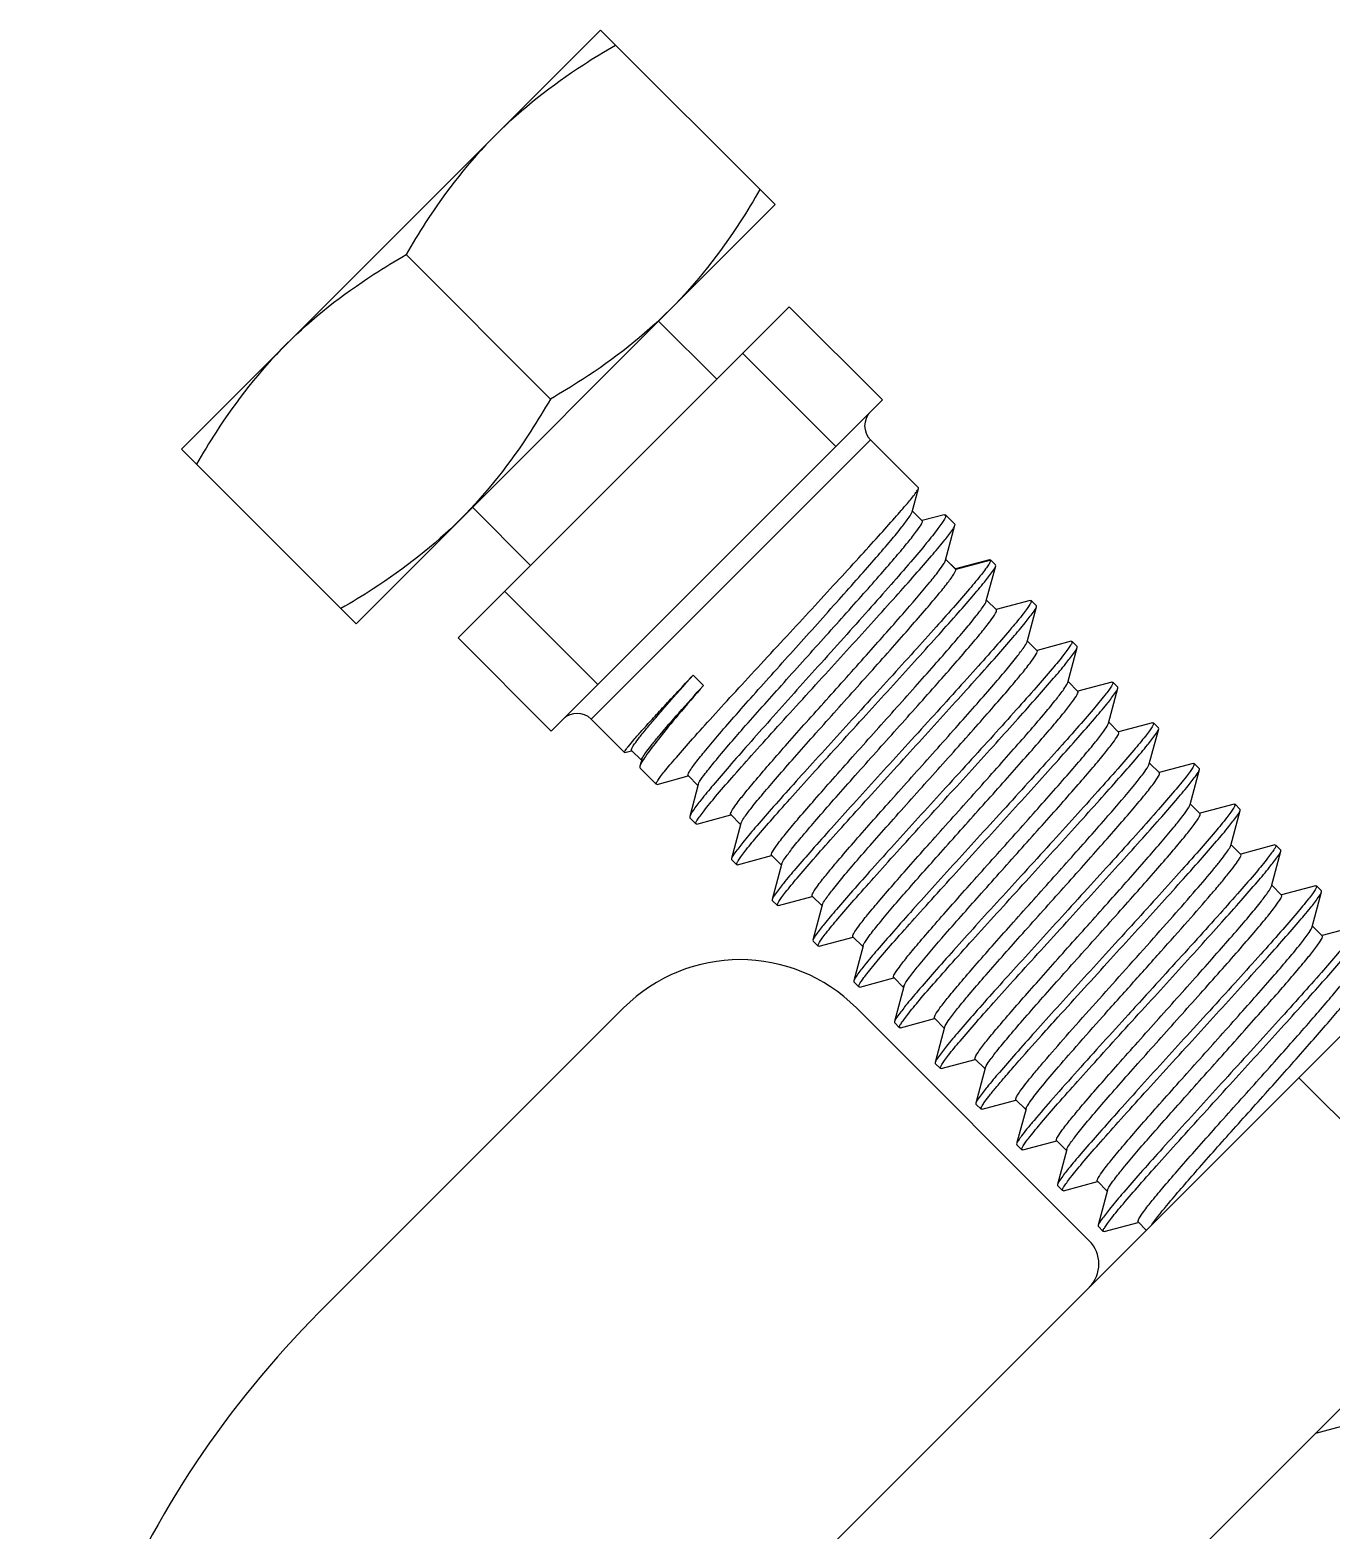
# Model space of a CAD drawing. Extents: x 1382187 to 1725648, y 860327 to 1571294.
# Drawn here: x 1510223.3 to 1510575.2, y 1236021.2 to 1236426.8 of the extents above; entities that cross this region are included whole.
import ezdxf

# ---------------------------------------------------------------- set-up
doc = ezdxf.new("R2010")
doc.units = 0
doc.header["$LTSCALE"] = 1000
doc.header["$MEASUREMENT"] = 0

msp = doc.modelspace()

# ---------------------------------------------------------------- linework, layer by layer
at = {"linetype": 'Continuous'}
for p, q in [((1510377.51, 1236426.83), (1510264.26, 1236313.59)), ((1510377.51, 1236426.83), (1510424.69, 1236379.65)), ((1510424.69, 1236379.65), (1510311.45, 1236266.4)), ((1510324.97, 1236366.13), (1510363.98, 1236327.11)), ((1510339.05, 1236262.55), (1510428.55, 1236352.04)), ((1510428.55, 1236352.04), (1510453.71, 1236326.88)), ((1510393.24, 1236348.19), (1510408.96, 1236332.46)), ((1510415.96, 1236339.46), (1510441.13, 1236314.29)), ((1510364.22, 1236237.38), (1510453.71, 1236326.88)), ((1510374.99, 1236240.61), (1510450.49, 1236316.1)), ((1510463.45, 1236303.14), (1510450.49, 1236316.1)), ((1510264.26, 1236313.59), (1510311.45, 1236266.4)), ((1510463.46, 1236302.98), (1510463.45, 1236303.14)), ((1510461.76, 1236296.64), (1510463.46, 1236302.98)), ((1510342.9, 1236297.86), (1510358.63, 1236282.13)), ((1510464.49, 1236294.18), (1510461.82, 1236296.85)), ((1510470.39, 1236295.85), (1510464.46, 1236294.27)), ((1510470.39, 1236295.85), (1510470.78, 1236295.82)), ((1510473.31, 1236293.28), (1510470.78, 1236295.82)), ((1510470.79, 1236283.56), (1510473.33, 1236293.02)), ((1510473.34, 1236293.22), (1510473.31, 1236293.28)), ((1510473.33, 1236293.02), (1510473.34, 1236293.22)), ((1510473.56, 1236281.06), (1510470.8, 1236283.81)), ((1510473.52, 1236281.12), (1510470.85, 1236283.79)), ((1510482.68, 1236283.67), (1510473.49, 1236281.22)), ((1510482.98, 1236283.58), (1510473.56, 1236281.06)), ((1510482.68, 1236283.67), (1510482.95, 1236283.65)), ((1510482.95, 1236283.65), (1510482.98, 1236283.58)), ((1510484.32, 1236282.27), (1510483, 1236283.6)), ((1510473.56, 1236281.06), (1510473.52, 1236281.12)), ((1510481.8, 1236272.55), (1510484.34, 1236282.01)), ((1510484.34, 1236282.01), (1510484.32, 1236282.27)), ((1510351.63, 1236275.13), (1510376.8, 1236249.97)), ((1510484.53, 1236270.11), (1510481.86, 1236272.78)), ((1510493.69, 1236272.66), (1510484.5, 1236270.21)), ((1510492.81, 1236261.54), (1510495.35, 1236271)), ((1510493.69, 1236272.66), (1510493.96, 1236272.64)), ((1510495.33, 1236271.26), (1510493.96, 1236272.64)), ((1510495.35, 1236271), (1510495.33, 1236271.26)), ((1510339.05, 1236262.55), (1510364.22, 1236237.38)), ((1510495.54, 1236259.1), (1510492.87, 1236261.77)), ((1510504.7, 1236261.65), (1510495.51, 1236259.2)), ((1510503.82, 1236250.53), (1510506.36, 1236259.99)), ((1510504.7, 1236261.65), (1510504.97, 1236261.63)), ((1510506.34, 1236260.25), (1510504.97, 1236261.63)), ((1510506.36, 1236259.99), (1510506.34, 1236260.25)), ((1510402.59, 1236252.5), (1510405.35, 1236249.74)), ((1510503.76, 1236250.37), (1510503.82, 1236250.53)), ((1510506.55, 1236248.09), (1510503.88, 1236250.76)), ((1510515.71, 1236250.64), (1510506.52, 1236248.19)), ((1510515.71, 1236250.64), (1510515.98, 1236250.62)), ((1510517.35, 1236249.24), (1510515.98, 1236250.62)), ((1510514.83, 1236239.52), (1510517.37, 1236248.98)), ((1510517.37, 1236248.98), (1510517.35, 1236249.24)), ((1510384, 1236231.59), (1510374.99, 1236240.61)), ((1510517.56, 1236237.08), (1510514.89, 1236239.75)), ((1510526.72, 1236239.63), (1510517.53, 1236237.18)), ((1510526.72, 1236239.63), (1510526.99, 1236239.61)), ((1510528.36, 1236238.23), (1510526.99, 1236239.61)), ((1510528.38, 1236237.97), (1510528.36, 1236238.23)), ((1510284.14, 1235861.61), (1510660.62, 1236238.09)), ((1510525.84, 1236228.51), (1510528.38, 1236237.97)), ((1510384.11, 1236231.59), (1510384, 1236231.59)), ((1510384.11, 1236231.59), (1510385.95, 1236232.08)), ((1510385.93, 1236232.17), (1510388.61, 1236229.49)), ((1510388.66, 1236229.69), (1510388.18, 1236227.87)), ((1510392.59, 1236223.01), (1510388.21, 1236227.39)), ((1510528.57, 1236226.07), (1510525.9, 1236228.74)), ((1510537.73, 1236228.62), (1510528.54, 1236226.17)), ((1510536.85, 1236217.5), (1510539.39, 1236226.96)), ((1510537.73, 1236228.62), (1510538, 1236228.6)), ((1510539.37, 1236227.22), (1510538, 1236228.6)), ((1510539.39, 1236226.96), (1510539.37, 1236227.22)), ((1510392.8, 1236222.99), (1510392.59, 1236223.01)), ((1510392.8, 1236222.99), (1510401.23, 1236225.26)), ((1510401.2, 1236225.36), (1510403.87, 1236222.69)), ((1510403.93, 1236222.91), (1510401.63, 1236214.26)), ((1510401.63, 1236214.26), (1510401.66, 1236213.94)), ((1510403.32, 1236212.28), (1510401.66, 1236213.94)), ((1510403.58, 1236212.26), (1510412.75, 1236214.73)), ((1510412.73, 1236214.82), (1510415.4, 1236212.16)), ((1510539.58, 1236215.06), (1510536.91, 1236217.73)), ((1510548.74, 1236217.61), (1510539.55, 1236215.16)), ((1510547.86, 1236206.49), (1510550.4, 1236215.95)), ((1510548.74, 1236217.61), (1510549.01, 1236217.59)), ((1510550.38, 1236216.21), (1510549.01, 1236217.59)), ((1510550.4, 1236215.95), (1510550.38, 1236216.21)), ((1510403.58, 1236212.26), (1510403.32, 1236212.28)), ((1510415.46, 1236212.38), (1510412.93, 1236202.91)), ((1510550.59, 1236204.05), (1510547.92, 1236206.72)), ((1510559.75, 1236206.6), (1510550.56, 1236204.15)), ((1510559.75, 1236206.6), (1510560.02, 1236206.58)), ((1510561.39, 1236205.2), (1510560.02, 1236206.58)), ((1510412.93, 1236202.91), (1510412.95, 1236202.64)), ((1510414.33, 1236201.27), (1510412.95, 1236202.64)), ((1510414.59, 1236201.25), (1510423.76, 1236203.72)), ((1510423.74, 1236203.81), (1510426.41, 1236201.15)), ((1510558.87, 1236195.48), (1510561.41, 1236204.94)), ((1510561.41, 1236204.94), (1510561.39, 1236205.2)), ((1510414.59, 1236201.25), (1510414.33, 1236201.27)), ((1510426.47, 1236201.37), (1510423.94, 1236191.9)), ((1510561.6, 1236193.04), (1510558.93, 1236195.71)), ((1510570.76, 1236195.59), (1510561.57, 1236193.14)), ((1510569.88, 1236184.47), (1510572.42, 1236193.93)), ((1510570.76, 1236195.59), (1510571.03, 1236195.57)), ((1510572.4, 1236194.19), (1510571.03, 1236195.57)), ((1510572.42, 1236193.93), (1510572.4, 1236194.19)), ((1510423.94, 1236191.9), (1510423.96, 1236191.63)), ((1510425.34, 1236190.26), (1510423.96, 1236191.63)), ((1510425.6, 1236190.24), (1510425.34, 1236190.26)), ((1510425.6, 1236190.24), (1510434.77, 1236192.71)), ((1510434.75, 1236192.8), (1510437.42, 1236190.14)), ((1510437.48, 1236190.36), (1510434.95, 1236180.89)), ((1510396.34, 1235873.14), (1510710.95, 1236187.76)), ((1510436.61, 1236179.23), (1510445.78, 1236181.7)), ((1510445.76, 1236181.79), (1510448.43, 1236179.13)), ((1510569.8, 1236184.25), (1510569.88, 1236184.47)), ((1510572.61, 1236182.03), (1510569.94, 1236184.7)), ((1510581.77, 1236184.58), (1510572.58, 1236182.13)), ((1510434.95, 1236180.89), (1510434.97, 1236180.62)), ((1510436.35, 1236179.25), (1510434.97, 1236180.62)), ((1510436.61, 1236179.23), (1510436.35, 1236179.25)), ((1510448.49, 1236179.35), (1510445.96, 1236169.88)), ((1510445.96, 1236169.88), (1510445.98, 1236169.61)), ((1510447.36, 1236168.24), (1510445.98, 1236169.61)), ((1510447.62, 1236168.22), (1510456.79, 1236170.69)), ((1510456.77, 1236170.78), (1510459.44, 1236168.12)), ((1510447.62, 1236168.22), (1510447.36, 1236168.24)), ((1510459.5, 1236168.34), (1510456.97, 1236158.87)), ((1510301.53, 1236080.32), (1510383.78, 1236162.57)), ((1510446.69, 1236162.57), (1510509.61, 1236099.66)), ((1510456.97, 1236158.87), (1510456.99, 1236158.6)), ((1510458.37, 1236157.23), (1510456.99, 1236158.6)), ((1510458.63, 1236157.21), (1510458.37, 1236157.23)), ((1510458.63, 1236157.21), (1510467.8, 1236159.68)), ((1510467.78, 1236159.77), (1510470.45, 1236157.11)), ((1510470.51, 1236157.33), (1510467.98, 1236147.86)), ((1510467.98, 1236147.86), (1510468, 1236147.59)), ((1510469.38, 1236146.22), (1510468, 1236147.59)), ((1510469.64, 1236146.2), (1510469.38, 1236146.22)), ((1510469.64, 1236146.2), (1510478.81, 1236148.67)), ((1510478.79, 1236148.76), (1510481.46, 1236146.1)), ((1510481.52, 1236146.32), (1510478.99, 1236136.85)), ((1510481.52, 1236146.32), (1510481.58, 1236146.51)), ((1510616.58, 1236093.39), (1510566.25, 1236143.72)), ((1510478.99, 1236136.85), (1510479.01, 1236136.58)), ((1510480.65, 1236135.19), (1510489.82, 1236137.66)), ((1510489.8, 1236137.75), (1510492.47, 1236135.09)), ((1510480.39, 1236135.21), (1510479.01, 1236136.58)), ((1510480.65, 1236135.19), (1510480.39, 1236135.21)), ((1510492.53, 1236135.31), (1510490, 1236125.84)), ((1510490, 1236125.84), (1510490.02, 1236125.57)), ((1510491.4, 1236124.2), (1510490.02, 1236125.57)), ((1510491.66, 1236124.18), (1510500.83, 1236126.64)), ((1510500.81, 1236126.74), (1510503.48, 1236124.07)), ((1510491.66, 1236124.18), (1510491.4, 1236124.2)), ((1510503.54, 1236124.3), (1510501.01, 1236114.83)), ((1510501.01, 1236114.83), (1510501.03, 1236114.56)), ((1510502.41, 1236113.19), (1510501.03, 1236114.56)), ((1510502.67, 1236113.17), (1510502.41, 1236113.19)), ((1510502.67, 1236113.17), (1510511.84, 1236115.63)), ((1510511.82, 1236115.73), (1510514.49, 1236113.06)), ((1510514.55, 1236113.29), (1510512.02, 1236103.82)), ((1510513.68, 1236102.16), (1510522.85, 1236104.62)), ((1510522.83, 1236104.72), (1510525.04, 1236102.51)), ((1510512.02, 1236103.82), (1510512.04, 1236103.55)), ((1510513.42, 1236102.18), (1510512.04, 1236103.55)), ((1510513.68, 1236102.16), (1510513.42, 1236102.18)), ((1510570.89, 1236047.69), (1510577.9, 1236049.57))]:
    msp.add_line(p, q, dxfattribs=at)
for centre, radius, start, end in [((1510454.26, 1236319.88), 5.34, 135, 225), ((1510371.22, 1236236.83), 5.34, 45, 135), ((1510415.24, 1236131.12), 44.49, 45, 135), ((1510503.32, 1236093.37), 8.9, 315, 45), ((1510490.27, 1235891.58), 266.92, 135, 179.9914)]:
    msp.add_arc(centre, radius, start, end, dxfattribs=at)
for points, knots in [([(1510349.2, 1236398.52), (1510356.34, 1236405.67), (1510367.11, 1236414.06), (1510378.65, 1236421.06), (1510381.59, 1236422.75)], [0, 0, 0, 0, 0.748734, 1, 1, 1, 1]), ([(1510349.2, 1236398.52), (1510342.05, 1236391.37), (1510333.66, 1236380.61), (1510326.66, 1236369.07), (1510324.97, 1236366.13)], [0, 0, 0, 0, 0.748734, 1, 1, 1, 1]), ([(1510420.61, 1236383.73), (1510418.91, 1236380.79), (1510411.92, 1236369.25), (1510403.53, 1236358.49), (1510396.38, 1236351.34)], [0, 0, 0, 0, 0.251266, 1, 1, 1, 1]), ([(1510292.57, 1236341.9), (1510299.72, 1236349.05), (1510310.48, 1236357.44), (1510322.03, 1236364.43), (1510324.97, 1236366.13)], [0, 0, 0, 0, 0.748734, 1, 1, 1, 1]), ([(1510396.38, 1236351.34), (1510389.23, 1236344.19), (1510378.47, 1236335.8), (1510366.93, 1236328.8), (1510363.98, 1236327.11)], [0, 0, 0, 0, 0.748734, 1, 1, 1, 1]), ([(1510292.57, 1236341.9), (1510285.42, 1236334.75), (1510277.04, 1236323.99), (1510270.04, 1236312.44), (1510268.34, 1236309.5)], [0, 0, 0, 0, 0.748734, 1, 1, 1, 1]), ([(1510363.98, 1236327.11), (1510362.29, 1236324.17), (1510355.29, 1236312.62), (1510346.91, 1236301.86), (1510339.76, 1236294.71)], [0, 0, 0, 0, 0.251266, 1, 1, 1, 1]), ([(1510427.94, 1236263.15), (1510432.39, 1236267.96), (1510438.87, 1236274.96), (1510447.12, 1236283.94), (1510452.4, 1236289.75), (1510456.79, 1236294.65), (1510460.1, 1236298.48), (1510462.16, 1236300.95), (1510463.12, 1236302.32), (1510463.41, 1236302.79), (1510463.46, 1236302.98)], [0, 0, 0, 0, 0.368142, 0.535897, 0.684709, 0.809342, 0.905414, 0.969598, 0.989056, 1, 1, 1, 1]), ([(1510401.2, 1236225.36), (1510401.13, 1236225.43), (1510401.21, 1236225.84), (1510401.52, 1236226.41), (1510402.13, 1236227.36), (1510403.46, 1236229.17), (1510405.82, 1236232.11), (1510409.39, 1236236.33), (1510413.81, 1236241.41), (1510418.91, 1236247.17), (1510424.49, 1236253.41), (1510432.24, 1236262.04), (1510439.9, 1236270.55), (1510447.15, 1236278.69), (1510451.83, 1236284.01), (1510455.71, 1236288.55), (1510458.73, 1236292.15), (1510460.62, 1236294.72), (1510461.61, 1236296.09), (1510461.76, 1236296.64)], [0, 0, 0, 0, 0.003461, 0.010825, 0.022535, 0.038573, 0.083113, 0.142879, 0.21566, 0.298761, 0.389116, 0.483412, 0.670116, 0.755815, 0.832283, 0.896851, 0.947308, 0.981997, 1, 1, 1, 1]), ([(1510470.78, 1236295.82), (1510470.87, 1236295.73), (1510470.78, 1236295.24), (1510470.41, 1236294.55), (1510469.7, 1236293.42), (1510468.12, 1236291.26), (1510465.32, 1236287.76), (1510461.07, 1236282.73), (1510455.82, 1236276.69), (1510449.77, 1236269.85), (1510443.17, 1236262.46), (1510438.62, 1236257.39), (1510436.29, 1236254.8)], [0, 0, 0, 0, 0.007287, 0.022596, 0.046895, 0.080168, 0.172563, 0.296519, 0.44737, 0.619385, 0.805971, 1, 1, 1, 1]), ([(1510339.76, 1236294.71), (1510332.61, 1236287.56), (1510321.85, 1236279.18), (1510310.3, 1236272.18), (1510307.36, 1236270.49)], [0, 0, 0, 0, 0.748734, 1, 1, 1, 1]), ([(1510404.32, 1236223.72), (1510404.77, 1236224.48), (1510406.1, 1236226.28), (1510409.99, 1236231.12), (1510416.89, 1236239.05), (1510426.74, 1236250.12), (1510435.87, 1236260.25), (1510443.28, 1236268.51), (1510448.48, 1236274.33), (1510453.17, 1236279.65), (1510457.19, 1236284.29), (1510460.41, 1236288.13), (1510462.7, 1236290.99), (1510464.02, 1236292.86), (1510464.5, 1236293.75), (1510464.56, 1236294.11), (1510464.49, 1236294.18)], [0, 0, 0, 0, 0.028348, 0.07231, 0.200737, 0.367922, 0.551326, 0.641466, 0.726551, 0.80379, 0.870677, 0.92508, 0.96531, 0.990227, 0.996843, 1, 1, 1, 1]), ([(1510438.31, 1236252.78), (1510442.68, 1236257.58), (1510449.04, 1236264.56), (1510457.13, 1236273.53), (1510462.34, 1236279.36), (1510466.65, 1236284.32), (1510469.99, 1236288.23), (1510472.07, 1236290.99), (1510473.17, 1236292.45), (1510473.33, 1236293.02)], [0, 0, 0, 0, 0.36438, 0.530796, 0.678891, 0.803581, 0.9006, 0.966696, 1, 1, 1, 1]), ([(1510412.73, 1236214.82), (1510412.66, 1236214.89), (1510412.71, 1236215.25), (1510413.18, 1236216.14), (1510414.45, 1236217.98), (1510416.68, 1236220.78), (1510419.8, 1236224.53), (1510423.7, 1236229.05), (1510428.23, 1236234.21), (1510433.25, 1236239.85), (1510440.36, 1236247.8), (1510449.08, 1236257.53), (1510458.47, 1236268.12), (1510465.03, 1236275.69), (1510468.72, 1236280.31), (1510469.98, 1236282.04), (1510470.41, 1236282.76)], [0, 0, 0, 0, 0.003296, 0.010079, 0.03549, 0.076381, 0.131511, 0.19909, 0.276886, 0.362322, 0.452558, 0.635372, 0.801219, 0.928261, 0.971785, 1, 1, 1, 1]), ([(1510482.98, 1236283.58), (1510483.01, 1236283.43), (1510482.8, 1236282.97), (1510482.34, 1236282.2), (1510481.52, 1236281.06), (1510479.83, 1236278.88), (1510476.92, 1236275.4), (1510472.6, 1236270.44), (1510467.33, 1236264.51), (1510461.3, 1236257.82), (1510454.76, 1236250.62), (1510450.25, 1236245.67), (1510447.95, 1236243.15)], [0, 0, 0, 0, 0.00868, 0.025879, 0.051887, 0.086569, 0.180747, 0.305089, 0.45505, 0.625126, 0.809034, 1, 1, 1, 1]), ([(1510470.41, 1236282.76), (1510470.46, 1236282.84), (1510470.6, 1236283.1), (1510470.73, 1236283.37), (1510470.79, 1236283.56)], [0, 0, 0, 0, 0.313787, 1, 1, 1, 1]), ([(1510415.46, 1236212.38), (1510415.6, 1236212.92), (1510416.55, 1236214.27), (1510418.38, 1236216.76), (1510421.27, 1236220.25), (1510425, 1236224.62), (1510429.47, 1236229.73), (1510436.36, 1236237.52), (1510443.65, 1236245.64), (1510451.01, 1236253.87), (1510456.31, 1236259.82), (1510461.16, 1236265.31), (1510465.39, 1236270.19), (1510468.83, 1236274.26), (1510471.14, 1236277.12), (1510472.46, 1236278.93), (1510473.1, 1236279.88), (1510473.45, 1236280.53), (1510473.59, 1236280.93), (1510473.56, 1236281.06)], [0, 0, 0, 0, 0.018431, 0.053472, 0.104134, 0.168694, 0.244894, 0.330055, 0.515024, 0.608298, 0.697696, 0.780063, 0.852494, 0.912444, 0.95783, 0.974565, 0.987157, 0.995562, 1, 1, 1, 1]), ([(1510449.32, 1236241.77), (1510453.69, 1236246.57), (1510460.05, 1236253.55), (1510468.14, 1236262.52), (1510473.35, 1236268.35), (1510477.66, 1236273.31), (1510481, 1236277.22), (1510483.08, 1236279.98), (1510484.18, 1236281.44), (1510484.34, 1236282.01)], [0, 0, 0, 0, 0.364381, 0.5308, 0.678899, 0.803591, 0.900607, 0.966701, 1, 1, 1, 1]), ([(1510423.74, 1236203.81), (1510423.66, 1236203.89), (1510423.73, 1236204.27), (1510424.24, 1236205.22), (1510425.63, 1236207.2), (1510428.04, 1236210.21), (1510431.42, 1236214.23), (1510435.6, 1236219.06), (1510440.45, 1236224.56), (1510445.76, 1236230.52), (1510453.18, 1236238.82), (1510460.55, 1236247.04), (1510467.54, 1236254.92), (1510472.08, 1236260.11), (1510475.87, 1236264.55), (1510478.82, 1236268.1), (1510480.68, 1236270.64), (1510481.65, 1236272.01), (1510481.8, 1236272.55)], [0, 0, 0, 0, 0.003453, 0.010691, 0.037881, 0.081592, 0.14037, 0.212138, 0.294327, 0.383985, 0.477885, 0.664852, 0.751185, 0.82854, 0.894141, 0.945651, 0.981282, 1, 1, 1, 1]), ([(1510493.96, 1236272.64), (1510494.04, 1236272.55), (1510493.89, 1236272.08), (1510493.51, 1236271.45), (1510492.76, 1236270.35), (1510491.14, 1236268.24), (1510488.27, 1236264.79), (1510483.97, 1236259.83), (1510478.65, 1236253.85), (1510472.55, 1236247.07), (1510465.89, 1236239.74), (1510461.3, 1236234.7), (1510458.96, 1236232.14)], [0, 0, 0, 0, 0.006599, 0.021626, 0.045784, 0.078991, 0.171388, 0.295465, 0.44652, 0.61879, 0.805664, 1, 1, 1, 1]), ([(1510460.33, 1236230.76), (1510464.7, 1236235.56), (1510471.06, 1236242.54), (1510479.15, 1236251.51), (1510484.36, 1236257.34), (1510488.67, 1236262.3), (1510492.01, 1236266.21), (1510494.09, 1236268.97), (1510495.19, 1236270.43), (1510495.35, 1236271)], [0, 0, 0, 0, 0.364381, 0.530796, 0.678894, 0.80359, 0.900609, 0.966703, 1, 1, 1, 1]), ([(1510426.47, 1236201.37), (1510426.61, 1236201.92), (1510427.58, 1236203.28), (1510429.44, 1236205.82), (1510432.39, 1236209.36), (1510436.17, 1236213.81), (1510440.71, 1236218.99), (1510447.7, 1236226.88), (1510455.07, 1236235.1), (1510462.5, 1236243.4), (1510467.81, 1236249.36), (1510472.66, 1236254.86), (1510476.84, 1236259.69), (1510480.22, 1236263.71), (1510482.63, 1236266.73), (1510484.02, 1236268.71), (1510484.54, 1236269.65), (1510484.6, 1236270.04), (1510484.53, 1236270.11)], [0, 0, 0, 0, 0.01868, 0.054278, 0.105764, 0.171349, 0.248695, 0.335028, 0.522011, 0.615926, 0.705601, 0.787809, 0.859594, 0.918387, 0.96211, 0.989307, 0.996546, 1, 1, 1, 1]), ([(1510392.59, 1236223.01), (1510392.51, 1236223.09), (1510392.69, 1236223.54), (1510393.07, 1236224.16), (1510393.85, 1236225.24), (1510394.94, 1236226.62), (1510396.38, 1236228.35), (1510398.89, 1236231.29), (1510402.74, 1236235.65), (1510408.1, 1236241.58), (1510414.25, 1236248.32), (1510420.96, 1236255.6), (1510425.58, 1236260.6), (1510427.94, 1236263.15)], [0, 0, 0, 0, 0.006287, 0.021187, 0.045277, 0.078448, 0.120429, 0.17084, 0.294962, 0.446101, 0.618491, 0.80551, 1, 1, 1, 1]), ([(1510434.75, 1236192.8), (1510434.67, 1236192.88), (1510434.74, 1236193.26), (1510435.25, 1236194.21), (1510436.64, 1236196.19), (1510439.05, 1236199.2), (1510442.43, 1236203.22), (1510446.62, 1236208.05), (1510451.46, 1236213.55), (1510456.77, 1236219.51), (1510464.19, 1236227.81), (1510471.56, 1236236.03), (1510478.55, 1236243.91), (1510483.09, 1236249.1), (1510486.88, 1236253.54), (1510489.83, 1236257.09), (1510491.69, 1236259.63), (1510492.66, 1236261), (1510492.81, 1236261.54)], [0, 0, 0, 0, 0.003453, 0.010691, 0.03788, 0.081592, 0.14037, 0.212137, 0.294327, 0.383985, 0.477885, 0.664851, 0.751185, 0.82854, 0.894141, 0.945652, 0.981282, 1, 1, 1, 1]), ([(1510437.48, 1236190.36), (1510437.62, 1236190.91), (1510438.59, 1236192.27), (1510440.45, 1236194.81), (1510443.4, 1236198.35), (1510447.18, 1236202.8), (1510451.72, 1236207.98), (1510458.71, 1236215.87), (1510466.08, 1236224.09), (1510473.51, 1236232.39), (1510478.82, 1236238.35), (1510483.67, 1236243.85), (1510487.85, 1236248.68), (1510491.23, 1236252.7), (1510493.64, 1236255.72), (1510495.03, 1236257.7), (1510495.55, 1236258.64), (1510495.61, 1236259.03), (1510495.54, 1236259.1)], [0, 0, 0, 0, 0.01868, 0.054279, 0.105765, 0.171349, 0.248696, 0.335028, 0.522011, 0.615926, 0.705601, 0.787809, 0.859594, 0.918386, 0.962109, 0.989307, 0.996546, 1, 1, 1, 1]), ([(1510504.97, 1236261.63), (1510505.05, 1236261.54), (1510504.9, 1236261.07), (1510504.52, 1236260.44), (1510503.77, 1236259.34), (1510502.15, 1236257.23), (1510499.28, 1236253.78), (1510494.98, 1236248.82), (1510489.66, 1236242.84), (1510483.56, 1236236.06), (1510476.9, 1236228.73), (1510472.31, 1236223.69), (1510469.97, 1236221.13)], [0, 0, 0, 0, 0.006599, 0.021626, 0.045783, 0.07899, 0.171389, 0.295471, 0.446525, 0.618791, 0.805663, 1, 1, 1, 1]), ([(1510471.34, 1236219.75), (1510475.71, 1236224.55), (1510482.07, 1236231.53), (1510490.16, 1236240.5), (1510495.37, 1236246.33), (1510499.68, 1236251.29), (1510503.02, 1236255.2), (1510505.1, 1236257.96), (1510506.2, 1236259.42), (1510506.36, 1236259.99)], [0, 0, 0, 0, 0.364389, 0.530808, 0.678904, 0.803593, 0.90061, 0.966703, 1, 1, 1, 1]), ([(1510436.29, 1236254.8), (1510431.98, 1236250), (1510425.7, 1236243.01), (1510417.7, 1236234.01), (1510412.55, 1236228.15), (1510408.28, 1236223.15), (1510404.97, 1236219.19), (1510402.88, 1236216.37), (1510401.79, 1236214.86), (1510401.63, 1236214.26)], [0, 0, 0, 0, 0.362585, 0.528363, 0.676115, 0.800828, 0.898293, 0.965295, 1, 1, 1, 1]), ([(1510384, 1236231.59), (1510383.97, 1236231.63), (1510384.04, 1236231.85), (1510384.22, 1236232.14), (1510384.59, 1236232.65), (1510385.37, 1236233.64), (1510386.76, 1236235.29), (1510388.9, 1236237.71), (1510391.62, 1236240.7), (1510394.86, 1236244.23), (1510398.58, 1236248.22), (1510401.21, 1236251.03), (1510402.59, 1236252.5)], [0, 0, 0, 0, 0.005738, 0.019134, 0.040805, 0.070779, 0.155209, 0.27106, 0.416301, 0.588313, 0.78408, 1, 1, 1, 1]), ([(1510385.93, 1236232.17), (1510385.79, 1236232.3), (1510386.19, 1236233.07), (1510386.83, 1236234.09), (1510388.24, 1236235.94), (1510390.13, 1236238.26), (1510392.59, 1236241.17), (1510396.78, 1236245.99), (1510400.18, 1236249.81), (1510402.59, 1236252.5)], [0, 0, 0, 0, 0.021147, 0.073565, 0.158215, 0.273875, 0.418588, 0.589838, 1, 1, 1, 1]), ([(1510403.32, 1236212.28), (1510403.23, 1236212.37), (1510403.38, 1236212.83), (1510403.76, 1236213.47), (1510404.52, 1236214.57), (1510406.14, 1236216.68), (1510409, 1236220.13), (1510413.3, 1236225.09), (1510418.62, 1236231.07), (1510424.72, 1236237.85), (1510431.38, 1236245.18), (1510435.97, 1236250.21), (1510438.31, 1236252.78)], [0, 0, 0, 0, 0.006599, 0.021626, 0.045784, 0.078991, 0.171388, 0.295465, 0.446519, 0.61879, 0.805664, 1, 1, 1, 1]), ([(1510445.76, 1236181.79), (1510445.68, 1236181.87), (1510445.75, 1236182.25), (1510446.25, 1236183.18), (1510447.6, 1236185.12), (1510449.97, 1236188.07), (1510453.28, 1236192.03), (1510457.39, 1236196.77), (1510462.15, 1236202.18), (1510467.39, 1236208.06), (1510474.73, 1236216.27), (1510482.05, 1236224.43), (1510489.02, 1236232.29), (1510493.59, 1236237.5), (1510497.44, 1236242), (1510500.47, 1236245.64), (1510502.5, 1236248.31), (1510503.53, 1236249.77), (1510503.76, 1236250.37)], [0, 0, 0, 0, 0.003411, 0.010523, 0.037228, 0.080172, 0.137959, 0.208589, 0.289589, 0.378106, 0.47102, 0.656885, 0.743278, 0.821187, 0.887872, 0.941003, 0.97876, 1, 1, 1, 1]), ([(1510515.98, 1236250.62), (1510516.06, 1236250.53), (1510515.91, 1236250.06), (1510515.53, 1236249.43), (1510514.78, 1236248.33), (1510513.16, 1236246.22), (1510510.29, 1236242.77), (1510505.99, 1236237.81), (1510500.67, 1236231.83), (1510494.57, 1236225.05), (1510487.91, 1236217.72), (1510483.32, 1236212.68), (1510480.98, 1236210.12)], [0, 0, 0, 0, 0.006598, 0.021624, 0.045781, 0.078987, 0.171384, 0.29546, 0.44651, 0.618781, 0.80566, 1, 1, 1, 1]), ([(1510405.35, 1236249.74), (1510403.06, 1236247.09), (1510398.96, 1236242.29), (1510393.71, 1236235.91), (1510390.38, 1236231.64), (1510388.76, 1236229.15), (1510388.28, 1236228.24), (1510388.18, 1236227.87)], [0, 0, 0, 0, 0.376924, 0.679521, 0.890722, 0.958383, 1, 1, 1, 1]), ([(1510388.66, 1236229.69), (1510388.74, 1236229.99), (1510389.21, 1236230.75), (1510390.16, 1236232.11), (1510391.63, 1236233.99), (1510394.48, 1236237.44), (1510399.1, 1236242.76), (1510403.11, 1236247.25), (1510405.35, 1236249.74)], [0, 0, 0, 0, 0.036338, 0.100465, 0.191874, 0.309308, 0.615028, 1, 1, 1, 1]), ([(1510448.93, 1236180.27), (1510449.39, 1236181.01), (1510450.69, 1236182.77), (1510454.43, 1236187.45), (1510461.02, 1236195.05), (1510470.42, 1236205.64), (1510479.12, 1236215.34), (1510486.19, 1236223.25), (1510491.17, 1236228.85), (1510495.67, 1236233.98), (1510499.54, 1236238.46), (1510502.64, 1236242.18), (1510504.85, 1236244.96), (1510506.1, 1236246.78), (1510506.57, 1236247.67), (1510506.62, 1236248.02), (1510506.55, 1236248.09)], [0, 0, 0, 0, 0.029221, 0.073567, 0.201629, 0.367682, 0.550054, 0.639909, 0.724906, 0.802249, 0.869396, 0.924152, 0.964754, 0.989983, 0.99672, 1, 1, 1, 1]), ([(1510482.35, 1236208.74), (1510486.72, 1236213.54), (1510493.08, 1236220.52), (1510501.17, 1236229.49), (1510506.38, 1236235.32), (1510510.69, 1236240.28), (1510514.03, 1236244.19), (1510516.11, 1236246.95), (1510517.21, 1236248.41), (1510517.37, 1236248.98)], [0, 0, 0, 0, 0.364379, 0.530797, 0.678896, 0.80359, 0.900607, 0.966701, 1, 1, 1, 1]), ([(1510447.95, 1236243.15), (1510443.58, 1236238.35), (1510437.21, 1236231.37), (1510429.12, 1236222.4), (1510423.92, 1236216.56), (1510419.6, 1236211.6), (1510416.26, 1236207.69), (1510414.19, 1236204.93), (1510413.09, 1236203.48), (1510412.93, 1236202.91)], [0, 0, 0, 0, 0.36446, 0.530907, 0.67902, 0.803709, 0.900704, 0.966759, 1, 1, 1, 1]), ([(1510414.33, 1236201.27), (1510414.24, 1236201.36), (1510414.39, 1236201.82), (1510414.77, 1236202.46), (1510415.53, 1236203.56), (1510417.15, 1236205.67), (1510420.01, 1236209.12), (1510424.31, 1236214.07), (1510429.63, 1236220.06), (1510435.73, 1236226.84), (1510442.39, 1236234.17), (1510446.98, 1236239.2), (1510449.32, 1236241.77)], [0, 0, 0, 0, 0.006598, 0.021625, 0.04578, 0.078987, 0.171384, 0.295461, 0.446512, 0.618782, 0.805661, 1, 1, 1, 1]), ([(1510456.77, 1236170.78), (1510456.7, 1236170.86), (1510456.75, 1236171.23), (1510457.24, 1236172.14), (1510458.57, 1236174.04), (1510460.88, 1236176.95), (1510464.13, 1236180.82), (1510468.16, 1236185.48), (1510472.83, 1236190.8), (1510477.99, 1236196.59), (1510485.25, 1236204.71), (1510494.07, 1236214.55), (1510502.36, 1236223.9), (1510507.97, 1236230.41), (1510511.09, 1236234.15), (1510513.26, 1236236.94), (1510514.37, 1236238.51), (1510514.68, 1236239.15)], [0, 0, 0, 0, 0.003368, 0.010354, 0.036572, 0.078742, 0.135528, 0.20501, 0.284805, 0.372166, 0.464077, 0.64881, 0.81371, 0.881483, 0.936251, 0.976167, 1, 1, 1, 1]), ([(1510526.99, 1236239.61), (1510527.07, 1236239.52), (1510526.92, 1236239.05), (1510526.54, 1236238.42), (1510525.79, 1236237.32), (1510524.17, 1236235.21), (1510521.3, 1236231.76), (1510517, 1236226.8), (1510511.68, 1236220.82), (1510505.58, 1236214.04), (1510498.92, 1236206.71), (1510494.33, 1236201.67), (1510491.99, 1236199.11)], [0, 0, 0, 0, 0.006599, 0.021626, 0.045785, 0.078991, 0.171389, 0.295468, 0.446524, 0.618793, 0.805664, 1, 1, 1, 1]), ([(1510459.78, 1236168.98), (1510460.17, 1236169.68), (1510461.38, 1236171.35), (1510464.98, 1236175.9), (1510471.49, 1236183.42), (1510480.87, 1236194.01), (1510489.64, 1236203.78), (1510496.8, 1236211.79), (1510501.86, 1236217.48), (1510506.44, 1236222.7), (1510510.38, 1236227.26), (1510513.55, 1236231.05), (1510515.81, 1236233.89), (1510517.1, 1236235.75), (1510517.58, 1236236.65), (1510517.63, 1236237.01), (1510517.56, 1236237.08)], [0, 0, 0, 0, 0.02672, 0.069018, 0.194536, 0.360069, 0.543539, 0.634344, 0.720433, 0.798907, 0.86713, 0.922821, 0.964145, 0.989828, 0.99668, 1, 1, 1, 1]), ([(1510493.36, 1236197.73), (1510497.73, 1236202.53), (1510504.09, 1236209.51), (1510512.18, 1236218.48), (1510517.39, 1236224.31), (1510521.7, 1236229.27), (1510525.04, 1236233.18), (1510527.12, 1236235.94), (1510528.22, 1236237.4), (1510528.38, 1236237.97)], [0, 0, 0, 0, 0.364384, 0.5308, 0.678898, 0.803592, 0.90061, 0.966703, 1, 1, 1, 1]), ([(1510458.96, 1236232.14), (1510454.59, 1236227.34), (1510448.22, 1236220.36), (1510440.13, 1236211.39), (1510434.93, 1236205.55), (1510430.61, 1236200.59), (1510427.27, 1236196.68), (1510425.2, 1236193.92), (1510424.1, 1236192.47), (1510423.94, 1236191.9)], [0, 0, 0, 0, 0.364466, 0.530913, 0.679023, 0.803712, 0.900708, 0.966761, 1, 1, 1, 1]), ([(1510425.34, 1236190.26), (1510425.25, 1236190.35), (1510425.4, 1236190.81), (1510425.78, 1236191.45), (1510426.54, 1236192.55), (1510428.16, 1236194.66), (1510431.02, 1236198.11), (1510435.32, 1236203.07), (1510440.64, 1236209.05), (1510446.75, 1236215.83), (1510453.4, 1236223.16), (1510457.99, 1236228.19), (1510460.33, 1236230.76)], [0, 0, 0, 0, 0.006599, 0.021626, 0.045783, 0.078991, 0.17139, 0.295472, 0.446528, 0.618793, 0.805664, 1, 1, 1, 1]), ([(1510388.18, 1236227.87), (1510388.16, 1236227.82), (1510388.13, 1236227.66), (1510388.13, 1236227.46), (1510388.21, 1236227.39)], [0, 0, 0, 0, 0.336514, 1, 1, 1, 1]), ([(1510467.78, 1236159.77), (1510467.71, 1236159.84), (1510467.76, 1236160.21), (1510468.24, 1236161.11), (1510469.53, 1236162.97), (1510471.8, 1236165.82), (1510474.97, 1236169.62), (1510478.92, 1236174.2), (1510483.52, 1236179.42), (1510488.59, 1236185.13), (1510495.77, 1236193.15), (1510504.53, 1236202.92), (1510513.91, 1236213.51), (1510520.41, 1236221.03), (1510523.99, 1236225.56), (1510525.19, 1236227.22), (1510525.57, 1236227.91)], [0, 0, 0, 0, 0.003326, 0.010193, 0.035938, 0.077359, 0.133176, 0.201544, 0.28017, 0.366406, 0.457339, 0.640956, 0.806417, 0.931592, 0.973615, 1, 1, 1, 1]), ([(1510470.67, 1236157.73), (1510470.99, 1236158.38), (1510472.11, 1236159.96), (1510474.3, 1236162.77), (1510477.43, 1236166.52), (1510483.05, 1236173.04), (1510491.34, 1236182.38), (1510500.15, 1236192.22), (1510507.4, 1236200.32), (1510512.54, 1236206.1), (1510517.21, 1236211.41), (1510521.23, 1236216.06), (1510524.47, 1236219.93), (1510526.77, 1236222.82), (1510528.1, 1236224.72), (1510528.58, 1236225.63), (1510528.64, 1236226), (1510528.57, 1236226.07)], [0, 0, 0, 0, 0.024173, 0.064372, 0.119353, 0.187267, 0.352243, 0.536827, 0.628608, 0.715817, 0.795456, 0.864788, 0.921444, 0.963514, 0.989667, 0.996638, 1, 1, 1, 1]), ([(1510538, 1236228.6), (1510538.08, 1236228.51), (1510537.93, 1236228.04), (1510537.55, 1236227.41), (1510536.8, 1236226.31), (1510535.18, 1236224.2), (1510532.31, 1236220.75), (1510528.01, 1236215.79), (1510522.69, 1236209.81), (1510516.59, 1236203.03), (1510509.93, 1236195.7), (1510505.34, 1236190.66), (1510503, 1236188.1)], [0, 0, 0, 0, 0.006599, 0.021626, 0.045782, 0.078989, 0.171387, 0.295468, 0.446521, 0.618788, 0.805663, 1, 1, 1, 1]), ([(1510504.37, 1236186.72), (1510508.74, 1236191.52), (1510515.1, 1236198.5), (1510523.19, 1236207.47), (1510528.4, 1236213.3), (1510532.71, 1236218.26), (1510536.05, 1236222.17), (1510538.13, 1236224.93), (1510539.23, 1236226.39), (1510539.39, 1236226.96)], [0, 0, 0, 0, 0.364389, 0.530808, 0.678905, 0.803593, 0.900609, 0.966702, 1, 1, 1, 1]), ([(1510525.57, 1236227.91), (1510525.6, 1236227.96), (1510525.7, 1236228.16), (1510525.8, 1236228.36), (1510525.84, 1236228.51)], [0, 0, 0, 0, 0.304527, 1, 1, 1, 1]), ([(1510403.93, 1236222.91), (1510403.95, 1236222.96), (1510404.05, 1236223.25), (1510404.2, 1236223.51), (1510404.32, 1236223.72)], [0, 0, 0, 0, 0.186143, 1, 1, 1, 1]), ([(1510469.97, 1236221.13), (1510465.6, 1236216.33), (1510459.23, 1236209.35), (1510451.14, 1236200.38), (1510445.94, 1236194.54), (1510441.63, 1236189.58), (1510438.28, 1236185.67), (1510436.21, 1236182.91), (1510435.11, 1236181.46), (1510434.95, 1236180.89)], [0, 0, 0, 0, 0.364457, 0.530899, 0.679012, 0.803706, 0.900705, 0.966759, 1, 1, 1, 1]), ([(1510436.35, 1236179.25), (1510436.26, 1236179.33), (1510436.41, 1236179.8), (1510436.79, 1236180.44), (1510437.55, 1236181.54), (1510439.17, 1236183.65), (1510442.03, 1236187.1), (1510446.33, 1236192.05), (1510451.65, 1236198.04), (1510457.75, 1236204.82), (1510464.41, 1236212.14), (1510469, 1236217.18), (1510471.34, 1236219.75)], [0, 0, 0, 0, 0.006597, 0.021623, 0.045779, 0.078985, 0.171381, 0.295456, 0.44651, 0.618782, 0.805661, 1, 1, 1, 1]), ([(1510478.79, 1236148.76), (1510478.72, 1236148.83), (1510478.77, 1236149.19), (1510479.23, 1236150.07), (1510480.5, 1236151.9), (1510482.71, 1236154.69), (1510485.82, 1236158.42), (1510489.7, 1236162.91), (1510494.21, 1236168.05), (1510499.2, 1236173.66), (1510506.28, 1236181.59), (1510514.99, 1236191.3), (1510524.38, 1236201.89), (1510530.96, 1236209.48), (1510534.69, 1236214.14), (1510535.98, 1236215.89), (1510536.42, 1236216.63)], [0, 0, 0, 0, 0.003285, 0.010037, 0.035326, 0.076021, 0.1309, 0.198187, 0.275678, 0.360819, 0.450797, 0.633314, 0.7993, 0.92703, 0.971108, 1, 1, 1, 1]), ([(1510481.58, 1236146.51), (1510481.83, 1236147.11), (1510482.87, 1236148.59), (1510484.91, 1236151.28), (1510487.95, 1236154.93), (1510493.51, 1236161.41), (1510501.8, 1236170.76), (1510510.67, 1236180.66), (1510518, 1236188.85), (1510523.23, 1236194.72), (1510527.98, 1236200.12), (1510532.08, 1236204.85), (1510535.38, 1236208.8), (1510537.74, 1236211.75), (1510539.09, 1236213.68), (1510539.59, 1236214.61), (1510539.65, 1236214.99), (1510539.58, 1236215.06)], [0, 0, 0, 0, 0.021586, 0.059632, 0.112982, 0.179814, 0.344197, 0.529911, 0.622691, 0.711053, 0.791891, 0.862368, 0.92002, 0.96286, 0.9895, 0.996595, 1, 1, 1, 1]), ([(1510549.01, 1236217.59), (1510549.09, 1236217.5), (1510548.94, 1236217.03), (1510548.56, 1236216.4), (1510547.81, 1236215.3), (1510546.19, 1236213.19), (1510543.32, 1236209.74), (1510539.02, 1236204.78), (1510533.7, 1236198.8), (1510527.6, 1236192.02), (1510520.94, 1236184.69), (1510516.35, 1236179.65), (1510514.01, 1236177.09)], [0, 0, 0, 0, 0.006598, 0.021624, 0.045781, 0.078987, 0.171383, 0.295458, 0.446509, 0.61878, 0.80566, 1, 1, 1, 1]), ([(1510515.38, 1236175.71), (1510519.75, 1236180.51), (1510526.11, 1236187.49), (1510534.2, 1236196.46), (1510539.41, 1236202.29), (1510543.72, 1236207.25), (1510547.06, 1236211.16), (1510549.14, 1236213.92), (1510550.24, 1236215.38), (1510550.4, 1236215.95)], [0, 0, 0, 0, 0.364378, 0.530795, 0.678895, 0.803589, 0.900607, 0.966701, 1, 1, 1, 1]), ([(1510536.42, 1236216.63), (1510536.48, 1236216.71), (1510536.64, 1236216.99), (1510536.79, 1236217.29), (1510536.85, 1236217.5)], [0, 0, 0, 0, 0.316982, 1, 1, 1, 1]), ([(1510480.98, 1236210.12), (1510476.61, 1236205.32), (1510470.24, 1236198.34), (1510462.15, 1236189.37), (1510456.95, 1236183.53), (1510452.64, 1236178.57), (1510449.29, 1236174.66), (1510447.22, 1236171.9), (1510446.12, 1236170.45), (1510445.96, 1236169.88)], [0, 0, 0, 0, 0.364462, 0.53091, 0.679022, 0.803711, 0.900705, 0.966759, 1, 1, 1, 1]), ([(1510447.36, 1236168.24), (1510447.27, 1236168.32), (1510447.42, 1236168.79), (1510447.8, 1236169.43), (1510448.56, 1236170.53), (1510450.18, 1236172.64), (1510453.04, 1236176.09), (1510457.34, 1236181.04), (1510462.66, 1236187.03), (1510468.77, 1236193.81), (1510475.42, 1236201.13), (1510480.01, 1236206.17), (1510482.35, 1236208.74)], [0, 0, 0, 0, 0.006599, 0.021625, 0.045781, 0.078988, 0.171386, 0.295465, 0.446518, 0.618786, 0.805663, 1, 1, 1, 1]), ([(1510503.34, 1236154.9), (1510508.08, 1236160.29), (1510515.38, 1236168.44), (1510525.05, 1236179.23), (1510532, 1236187.04), (1510538.07, 1236193.96), (1510542.37, 1236198.99), (1510545.04, 1236202.29), (1510546.43, 1236204.1), (1510547.34, 1236205.43), (1510547.78, 1236206.18), (1510547.86, 1236206.49)], [0, 0, 0, 0, 0.315652, 0.481067, 0.637651, 0.775532, 0.886036, 0.92879, 0.962295, 0.98609, 1, 1, 1, 1]), ([(1510560.02, 1236206.58), (1510560.1, 1236206.49), (1510559.95, 1236206.02), (1510559.57, 1236205.39), (1510558.82, 1236204.29), (1510557.2, 1236202.18), (1510554.33, 1236198.73), (1510550.03, 1236193.77), (1510544.71, 1236187.79), (1510538.61, 1236181.01), (1510531.95, 1236173.68), (1510527.36, 1236168.64), (1510525.02, 1236166.08)], [0, 0, 0, 0, 0.006599, 0.021626, 0.045784, 0.078991, 0.171389, 0.29547, 0.446525, 0.618793, 0.805664, 1, 1, 1, 1]), ([(1510506.1, 1236152.15), (1510508.49, 1236154.87), (1510513.49, 1236160.5), (1510521.14, 1236169.04), (1510528.81, 1236177.61), (1510535.96, 1236185.65), (1510541.32, 1236191.78), (1510544.93, 1236196.04), (1510547.05, 1236198.62), (1510548.68, 1236200.67), (1510549.86, 1236202.31), (1510550.43, 1236203.24), (1510550.71, 1236203.93), (1510550.59, 1236204.05)], [0, 0, 0, 0, 0.158726, 0.329961, 0.501874, 0.662563, 0.800917, 0.858659, 0.907407, 0.946342, 0.974839, 0.992548, 1, 1, 1, 1]), ([(1510526.39, 1236164.7), (1510530.76, 1236169.5), (1510537.12, 1236176.48), (1510545.21, 1236185.45), (1510550.42, 1236191.28), (1510554.73, 1236196.24), (1510558.07, 1236200.15), (1510560.15, 1236202.91), (1510561.25, 1236204.37), (1510561.41, 1236204.94)], [0, 0, 0, 0, 0.364386, 0.530805, 0.678901, 0.803594, 0.900611, 0.966704, 1, 1, 1, 1]), ([(1510491.99, 1236199.11), (1510487.62, 1236194.31), (1510481.25, 1236187.33), (1510473.16, 1236178.36), (1510467.96, 1236172.52), (1510463.65, 1236167.56), (1510460.3, 1236163.65), (1510458.23, 1236160.89), (1510457.13, 1236159.44), (1510456.97, 1236158.87)], [0, 0, 0, 0, 0.364464, 0.53091, 0.679021, 0.803712, 0.900709, 0.966761, 1, 1, 1, 1]), ([(1510458.37, 1236157.23), (1510458.28, 1236157.31), (1510458.43, 1236157.78), (1510458.81, 1236158.42), (1510459.57, 1236159.52), (1510461.19, 1236161.63), (1510464.05, 1236165.08), (1510468.35, 1236170.03), (1510473.67, 1236176.02), (1510479.78, 1236182.8), (1510486.43, 1236190.12), (1510491.02, 1236195.16), (1510493.36, 1236197.73)], [0, 0, 0, 0, 0.006599, 0.021626, 0.045784, 0.078991, 0.171389, 0.29547, 0.446525, 0.618793, 0.805664, 1, 1, 1, 1]), ([(1510500.81, 1236126.74), (1510500.73, 1236126.82), (1510500.8, 1236127.2), (1510501.31, 1236128.15), (1510502.7, 1236130.13), (1510505.11, 1236133.14), (1510508.49, 1236137.16), (1510512.68, 1236141.99), (1510517.52, 1236147.49), (1510522.83, 1236153.45), (1510530.26, 1236161.75), (1510537.62, 1236169.97), (1510544.61, 1236177.85), (1510549.15, 1236183.04), (1510552.94, 1236187.48), (1510555.89, 1236191.03), (1510557.75, 1236193.57), (1510558.72, 1236194.94), (1510558.87, 1236195.48)], [0, 0, 0, 0, 0.003454, 0.01069, 0.03788, 0.081592, 0.14037, 0.212137, 0.294327, 0.383985, 0.477885, 0.664852, 0.751185, 0.82854, 0.894141, 0.945652, 0.981282, 1, 1, 1, 1]), ([(1510571.03, 1236195.57), (1510571.11, 1236195.48), (1510570.96, 1236195.01), (1510570.58, 1236194.38), (1510569.83, 1236193.28), (1510568.21, 1236191.17), (1510565.34, 1236187.72), (1510561.04, 1236182.76), (1510555.72, 1236176.78), (1510549.62, 1236170), (1510542.96, 1236162.67), (1510538.37, 1236157.63), (1510536.03, 1236155.07)], [0, 0, 0, 0, 0.006599, 0.021625, 0.045781, 0.078988, 0.171385, 0.295464, 0.446516, 0.618785, 0.805662, 1, 1, 1, 1]), ([(1510537.4, 1236153.69), (1510541.77, 1236158.49), (1510548.13, 1236165.47), (1510556.22, 1236174.44), (1510561.43, 1236180.27), (1510565.74, 1236185.23), (1510569.08, 1236189.14), (1510571.16, 1236191.9), (1510572.26, 1236193.36), (1510572.42, 1236193.93)], [0, 0, 0, 0, 0.364384, 0.530804, 0.678902, 0.803592, 0.900607, 0.966702, 1, 1, 1, 1]), ([(1510503.54, 1236124.3), (1510503.68, 1236124.85), (1510504.65, 1236126.21), (1510506.51, 1236128.75), (1510509.46, 1236132.29), (1510513.24, 1236136.74), (1510517.78, 1236141.92), (1510524.77, 1236149.81), (1510532.14, 1236158.03), (1510539.57, 1236166.33), (1510544.88, 1236172.29), (1510549.73, 1236177.79), (1510553.91, 1236182.62), (1510557.29, 1236186.64), (1510559.7, 1236189.66), (1510561.09, 1236191.64), (1510561.61, 1236192.58), (1510561.67, 1236192.97), (1510561.6, 1236193.04)], [0, 0, 0, 0, 0.01868, 0.054279, 0.105765, 0.171349, 0.248696, 0.335028, 0.522011, 0.615926, 0.705601, 0.787808, 0.859593, 0.918386, 0.962109, 0.989307, 0.996546, 1, 1, 1, 1]), ([(1510503, 1236188.1), (1510498.63, 1236183.3), (1510492.26, 1236176.32), (1510484.17, 1236167.35), (1510478.97, 1236161.51), (1510474.66, 1236156.55), (1510471.31, 1236152.64), (1510469.24, 1236149.88), (1510468.14, 1236148.43), (1510467.98, 1236147.86)], [0, 0, 0, 0, 0.364457, 0.530901, 0.679015, 0.803708, 0.900705, 0.966759, 1, 1, 1, 1]), ([(1510469.38, 1236146.22), (1510469.29, 1236146.3), (1510469.44, 1236146.77), (1510469.82, 1236147.41), (1510470.58, 1236148.51), (1510472.2, 1236150.62), (1510475.06, 1236154.07), (1510479.36, 1236159.02), (1510484.68, 1236165.01), (1510490.78, 1236171.79), (1510497.44, 1236179.11), (1510502.03, 1236184.15), (1510504.37, 1236186.72)], [0, 0, 0, 0, 0.006598, 0.021624, 0.045781, 0.078987, 0.171383, 0.295458, 0.446509, 0.618781, 0.80566, 1, 1, 1, 1]), ([(1510511.82, 1236115.73), (1510511.75, 1236115.81), (1510511.81, 1236116.18), (1510512.3, 1236117.11), (1510513.65, 1236119.04), (1510516, 1236121.98), (1510519.3, 1236125.91), (1510523.38, 1236130.64), (1510528.12, 1236136.02), (1510533.33, 1236141.88), (1510540.66, 1236150.06), (1510549.51, 1236159.95), (1510557.81, 1236169.3), (1510563.37, 1236175.78), (1510566.43, 1236179.45), (1510568.49, 1236182.15), (1510569.55, 1236183.65), (1510569.8, 1236184.25)], [0, 0, 0, 0, 0.003399, 0.010476, 0.037047, 0.079778, 0.13729, 0.207604, 0.288273, 0.376472, 0.469111, 0.654667, 0.819135, 0.88612, 0.939701, 0.978051, 1, 1, 1, 1]), ([(1510514.95, 1236114.13), (1510515.38, 1236114.86), (1510516.66, 1236116.6), (1510520.37, 1236121.24), (1510526.94, 1236128.82), (1510536.33, 1236139.41), (1510545.04, 1236149.13), (1510552.14, 1236157.07), (1510557.14, 1236162.7), (1510561.67, 1236167.85), (1510565.55, 1236172.35), (1510568.67, 1236176.09), (1510570.89, 1236178.89), (1510572.16, 1236180.72), (1510572.63, 1236181.6), (1510572.68, 1236181.96), (1510572.61, 1236182.03)], [0, 0, 0, 0, 0.028545, 0.072339, 0.199717, 0.365632, 0.548301, 0.638412, 0.723703, 0.80135, 0.868787, 0.923795, 0.96459, 0.989941, 0.996709, 1, 1, 1, 1]), ([(1510582.04, 1236184.56), (1510582.12, 1236184.47), (1510581.97, 1236184), (1510581.59, 1236183.37), (1510580.84, 1236182.26), (1510579.22, 1236180.16), (1510576.35, 1236176.71), (1510572.05, 1236171.75), (1510566.73, 1236165.77), (1510560.63, 1236158.99), (1510553.97, 1236151.66), (1510549.38, 1236146.62), (1510547.04, 1236144.06)], [0, 0, 0, 0, 0.006599, 0.021625, 0.045782, 0.078989, 0.171386, 0.295462, 0.446515, 0.618786, 0.805663, 1, 1, 1, 1]), ([(1510548.41, 1236142.68), (1510552.78, 1236147.48), (1510559.14, 1236154.46), (1510567.23, 1236163.43), (1510572.44, 1236169.26), (1510576.75, 1236174.22), (1510580.09, 1236178.13), (1510582.17, 1236180.89), (1510583.27, 1236182.35), (1510583.43, 1236182.92)], [0, 0, 0, 0, 0.364379, 0.530793, 0.678892, 0.803588, 0.900607, 0.966702, 1, 1, 1, 1]), ([(1510448.49, 1236179.35), (1510448.5, 1236179.41), (1510448.62, 1236179.73), (1510448.79, 1236180.03), (1510448.93, 1236180.27)], [0, 0, 0, 0, 0.182637, 1, 1, 1, 1]), ([(1510514.01, 1236177.09), (1510509.64, 1236172.29), (1510503.27, 1236165.31), (1510495.18, 1236156.34), (1510489.98, 1236150.5), (1510485.67, 1236145.54), (1510482.32, 1236141.63), (1510480.25, 1236138.87), (1510479.15, 1236137.42), (1510478.99, 1236136.85)], [0, 0, 0, 0, 0.364467, 0.530914, 0.679025, 0.803711, 0.900706, 0.96676, 1, 1, 1, 1]), ([(1510496.82, 1236155.25), (1510498.26, 1236156.85), (1510504.42, 1236163.69), (1510510.63, 1236170.49), (1510515.38, 1236175.71)], [0, 0, 0, 0, 0.233463, 1, 1, 1, 1]), ([(1510522.83, 1236104.72), (1510522.76, 1236104.79), (1510522.81, 1236105.16), (1510523.3, 1236106.07), (1510524.62, 1236107.97), (1510526.92, 1236110.85), (1510530.14, 1236114.71), (1510534.15, 1236119.35), (1510538.81, 1236124.64), (1510543.94, 1236130.41), (1510551.18, 1236138.5), (1510559.98, 1236148.32), (1510568.27, 1236157.66), (1510573.89, 1236164.19), (1510577.04, 1236167.95), (1510579.25, 1236170.78), (1510580.38, 1236172.38), (1510580.71, 1236173.03)], [0, 0, 0, 0, 0.003356, 0.01031, 0.036397, 0.078361, 0.13488, 0.204056, 0.283529, 0.37058, 0.462223, 0.64665, 0.811707, 0.879769, 0.934974, 0.975469, 1, 1, 1, 1]), ([(1510526.53, 1236104), (1510527.94, 1236106.03), (1510532.05, 1236110.97), (1510539.44, 1236119.54), (1510548.86, 1236130.09), (1510557.39, 1236139.6), (1510564.24, 1236147.28), (1510569.01, 1236152.66), (1510573.31, 1236157.57), (1510576.99, 1236161.85), (1510579.93, 1236165.39), (1510582.02, 1236168.04), (1510583.21, 1236169.77), (1510583.64, 1236170.61), (1510583.68, 1236170.95), (1510583.62, 1236171.02)], [0, 0, 0, 0, 0.084185, 0.218091, 0.385276, 0.565061, 0.652706, 0.735182, 0.809919, 0.874592, 0.927202, 0.966148, 0.990336, 0.996808, 1, 1, 1, 1]), ([(1510459.5, 1236168.34), (1510459.51, 1236168.39), (1510459.58, 1236168.61), (1510459.69, 1236168.82), (1510459.78, 1236168.98)], [0, 0, 0, 0, 0.194567, 1, 1, 1, 1]), ([(1510525.02, 1236166.08), (1510523.39, 1236164.29), (1510517.19, 1236157.48), (1510511, 1236150.67), (1510506.46, 1236145.61)], [0, 0, 0, 0, 0.261902, 1, 1, 1, 1]), ([(1510491.4, 1236124.2), (1510491.31, 1236124.28), (1510491.46, 1236124.75), (1510491.84, 1236125.39), (1510492.6, 1236126.49), (1510494.22, 1236128.6), (1510497.08, 1236132.05), (1510501.38, 1236137), (1510506.7, 1236142.99), (1510512.81, 1236149.77), (1510519.46, 1236157.09), (1510524.05, 1236162.13), (1510526.39, 1236164.7)], [0, 0, 0, 0, 0.006599, 0.021626, 0.045785, 0.078992, 0.171389, 0.295468, 0.446523, 0.618793, 0.805664, 1, 1, 1, 1]), ([(1510480.39, 1236135.21), (1510480.26, 1236135.34), (1510480.64, 1236136.09), (1510481.27, 1236137.09), (1510482.65, 1236138.9), (1510484.51, 1236141.18), (1510486.93, 1236144.04), (1510491.06, 1236148.8), (1510494.43, 1236152.58), (1510496.82, 1236155.25)], [0, 0, 0, 0, 0.020875, 0.072778, 0.156805, 0.27192, 0.416355, 0.587757, 1, 1, 1, 1]), ([(1510489.8, 1236137.75), (1510489.68, 1236137.87), (1510489.94, 1236138.53), (1510490.48, 1236139.41), (1510491.58, 1236140.97), (1510493.12, 1236142.92), (1510495.12, 1236145.37), (1510498.55, 1236149.43), (1510501.36, 1236152.64), (1510503.34, 1236154.9)], [0, 0, 0, 0, 0.022218, 0.074532, 0.158649, 0.273649, 0.417805, 0.588812, 1, 1, 1, 1]), ([(1510536.03, 1236155.07), (1510531.66, 1236150.27), (1510525.3, 1236143.29), (1510517.2, 1236134.32), (1510512, 1236128.48), (1510507.69, 1236123.52), (1510504.34, 1236119.61), (1510502.27, 1236116.85), (1510501.17, 1236115.4), (1510501.01, 1236114.83)], [0, 0, 0, 0, 0.364457, 0.530904, 0.679017, 0.803709, 0.900704, 0.966759, 1, 1, 1, 1]), ([(1510502.41, 1236113.19), (1510502.32, 1236113.27), (1510502.47, 1236113.74), (1510502.85, 1236114.38), (1510503.61, 1236115.48), (1510505.23, 1236117.59), (1510508.09, 1236121.04), (1510512.39, 1236125.99), (1510517.71, 1236131.98), (1510523.82, 1236138.76), (1510530.47, 1236146.08), (1510535.06, 1236151.12), (1510537.4, 1236153.69)], [0, 0, 0, 0, 0.006598, 0.021624, 0.045781, 0.078987, 0.171384, 0.295459, 0.44651, 0.618781, 0.80566, 1, 1, 1, 1]), ([(1510492.53, 1236135.31), (1510492.6, 1236135.59), (1510492.98, 1236136.26), (1510494.24, 1236138.14), (1510496.86, 1236141.41), (1510501.02, 1236146.35), (1510504.27, 1236150.08), (1510506.1, 1236152.15)], [0, 0, 0, 0, 0.039274, 0.105078, 0.314338, 0.617974, 1, 1, 1, 1]), ([(1510506.46, 1236145.61), (1510504.24, 1236143.13), (1510500.28, 1236138.69), (1510495.72, 1236133.44), (1510492.92, 1236130.04), (1510491.47, 1236128.21), (1510490.54, 1236126.88), (1510490.08, 1236126.13), (1510490, 1236125.84)], [0, 0, 0, 0, 0.386955, 0.692705, 0.809684, 0.900509, 0.964067, 1, 1, 1, 1]), ([(1510547.04, 1236144.06), (1510542.67, 1236139.26), (1510536.31, 1236132.28), (1510528.21, 1236123.31), (1510523.01, 1236117.47), (1510518.7, 1236112.51), (1510515.35, 1236108.6), (1510513.28, 1236105.84), (1510512.18, 1236104.39), (1510512.02, 1236103.82)], [0, 0, 0, 0, 0.364467, 0.530914, 0.679024, 0.803711, 0.900707, 0.96676, 1, 1, 1, 1]), ([(1510513.42, 1236102.18), (1510513.33, 1236102.26), (1510513.48, 1236102.73), (1510513.86, 1236103.37), (1510514.62, 1236104.47), (1510516.24, 1236106.58), (1510519.1, 1236110.03), (1510523.4, 1236114.98), (1510528.72, 1236120.97), (1510534.83, 1236127.75), (1510541.48, 1236135.07), (1510546.07, 1236140.11), (1510548.41, 1236142.68)], [0, 0, 0, 0, 0.006599, 0.021626, 0.045783, 0.07899, 0.171389, 0.295471, 0.446525, 0.61879, 0.805663, 1, 1, 1, 1]), ([(1510514.55, 1236113.29), (1510514.56, 1236113.35), (1510514.66, 1236113.64), (1510514.82, 1236113.91), (1510514.95, 1236114.13)], [0, 0, 0, 0, 0.185678, 1, 1, 1, 1])]:
    msp.add_open_spline(points, degree=3, knots=knots, dxfattribs=at)
for points in [[(1510514.68, 1236239.15), (1510514.74, 1236239.27), (1510514.79, 1236239.39), (1510514.83, 1236239.52)], [(1510470.51, 1236157.33), (1510470.54, 1236157.47), (1510470.6, 1236157.6), (1510470.67, 1236157.73)]]:
    msp.add_open_spline(points, degree=3, dxfattribs=at)

doc.saveas('drawing.dxf')
